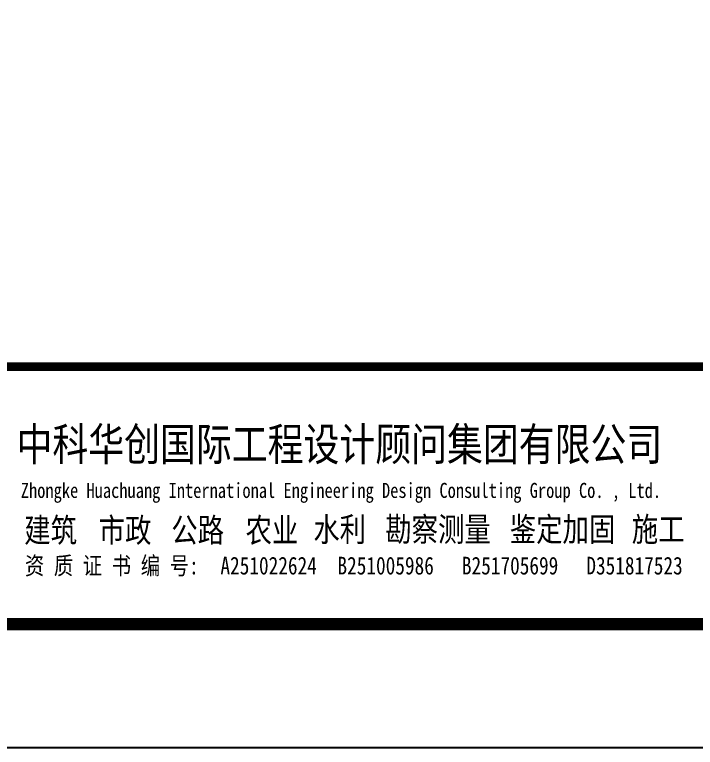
# Model space of a CAD drawing. Extents: x 4283 to 40403, y 1134 to 1764.
# Drawn here: x 5611.47 to 5650.48, y 1135.35 to 1177.37 of the extents above; entities that cross this region are included whole.
import ezdxf

# ---------------------------------------------------------------- set-up
doc = ezdxf.new("R2010")
doc.units = 0
for name, color, linetype in [('PUB_TITLE', 4, 'Continuous'), ('S-MODIFY', 4, 'Continuous'), ('华泽绵阳图框', 7, 'Continuous'), ('致远博图框', 7, 'Continuous')]:
    doc.layers.add(name, color=color, linetype=linetype)
doc.styles.add('黑体', font='simhei.ttf')

msp = doc.modelspace()

# ---------------------------------------------------------------- linework, layer by layer
at = {"layer": 'PUB_TITLE'}
msp.add_lwpolyline([(5582.957, 1135.352), (6002.957, 1135.352), (6002.957, 1432.352), (5582.957, 1432.352)], close=True, dxfattribs=at)
at = {"layer": 'PUB_TITLE', "color": 7, "const_width": 0.506}
msp.add_lwpolyline([(5600.634, 1142.423), (5995.657, 1142.423), (5995.662, 1157.184), (5600.634, 1157.184)], close=True, dxfattribs=at)
at = {"layer": 'S-MODIFY'}
msp.add_lwpolyline([(5582.957, 1135.352), (6002.957, 1135.352), (6002.957, 1432.352), (5582.957, 1432.352)], close=True, dxfattribs=at)
at = {"layer": '华泽绵阳图框', "color": 7, "const_width": 0.707}
msp.add_lwpolyline([(5600.634, 1142.423), (5995.887, 1142.423), (5995.887, 1425.251), (5600.634, 1425.251)], close=True, dxfattribs=at)
at = {"layer": '华泽绵阳图框', "color": 7, "const_width": 0.506}
msp.add_lwpolyline([(5600.634, 1157.184), (5995.662, 1157.184)], dxfattribs=at)

# ---------------------------------------------------------------- texts
at = {"layer": '致远博图框', "color": 7, "style": '黑体', "width": 0.8}
for s, height, p in [('中科华创国际工程设计顾问集团有限公司', 1.884, (5611.579, 1151.792)), ('中科华创国际工程设计顾问集团有限公司', 1.884, (5611.579, 1151.792)), ('Zhongke Huachuang International Engineering Design Consulting Group Co. , Ltd.', 0.86439, (5611.824, 1149.654)), ('Zhongke Huachuang International Engineering Design Consulting Group Co. , Ltd.', 0.86439, (5611.824, 1149.654)), ('建筑', 1.385, (5612.022, 1147.112)), ('建筑', 1.385, (5612.022, 1147.112)), ('市政', 1.385, (5616.288, 1147.112)), ('市政', 1.385, (5616.288, 1147.112)), ('公路', 1.385, (5620.45, 1147.112)), ('公路', 1.385, (5620.45, 1147.112)), ('农业', 1.385, (5624.705, 1147.112)), ('农业', 1.385, (5624.705, 1147.112)), ('水利', 1.385, (5628.588, 1147.156)), ('水利', 1.385, (5628.588, 1147.156)), ('勘察测量', 1.385, (5632.714, 1147.163)), ('勘察测量', 1.385, (5632.714, 1147.163)), ('鉴定加固', 1.385, (5639.847, 1147.163)), ('鉴定加固', 1.385, (5639.847, 1147.163)), ('施工', 1.385, (5646.838, 1147.163)), ('施工', 1.385, (5646.838, 1147.163)), ('资 质 证 书 编 号:', 1.01515, (5612.059, 1145.264)), ('资 质 证 书 编 号:', 1.01515, (5612.059, 1145.264)), ('A251022624', 1.0152, (5623.265, 1145.264)), ('A251022624', 1.0152, (5623.265, 1145.264)), ('B251005986', 1.0152, (5629.972, 1145.264)), ('B251005986', 1.0152, (5629.972, 1145.264)), ('B251705699', 1.0152, (5637.103, 1145.264)), ('B251705699', 1.0152, (5637.103, 1145.264)), ('D351817523', 1.0152, (5644.234, 1145.264)), ('D351817523', 1.0152, (5644.234, 1145.264))]:
    msp.add_text(s, height=height, dxfattribs=at).set_placement(p)

doc.saveas('drawing.dxf')
